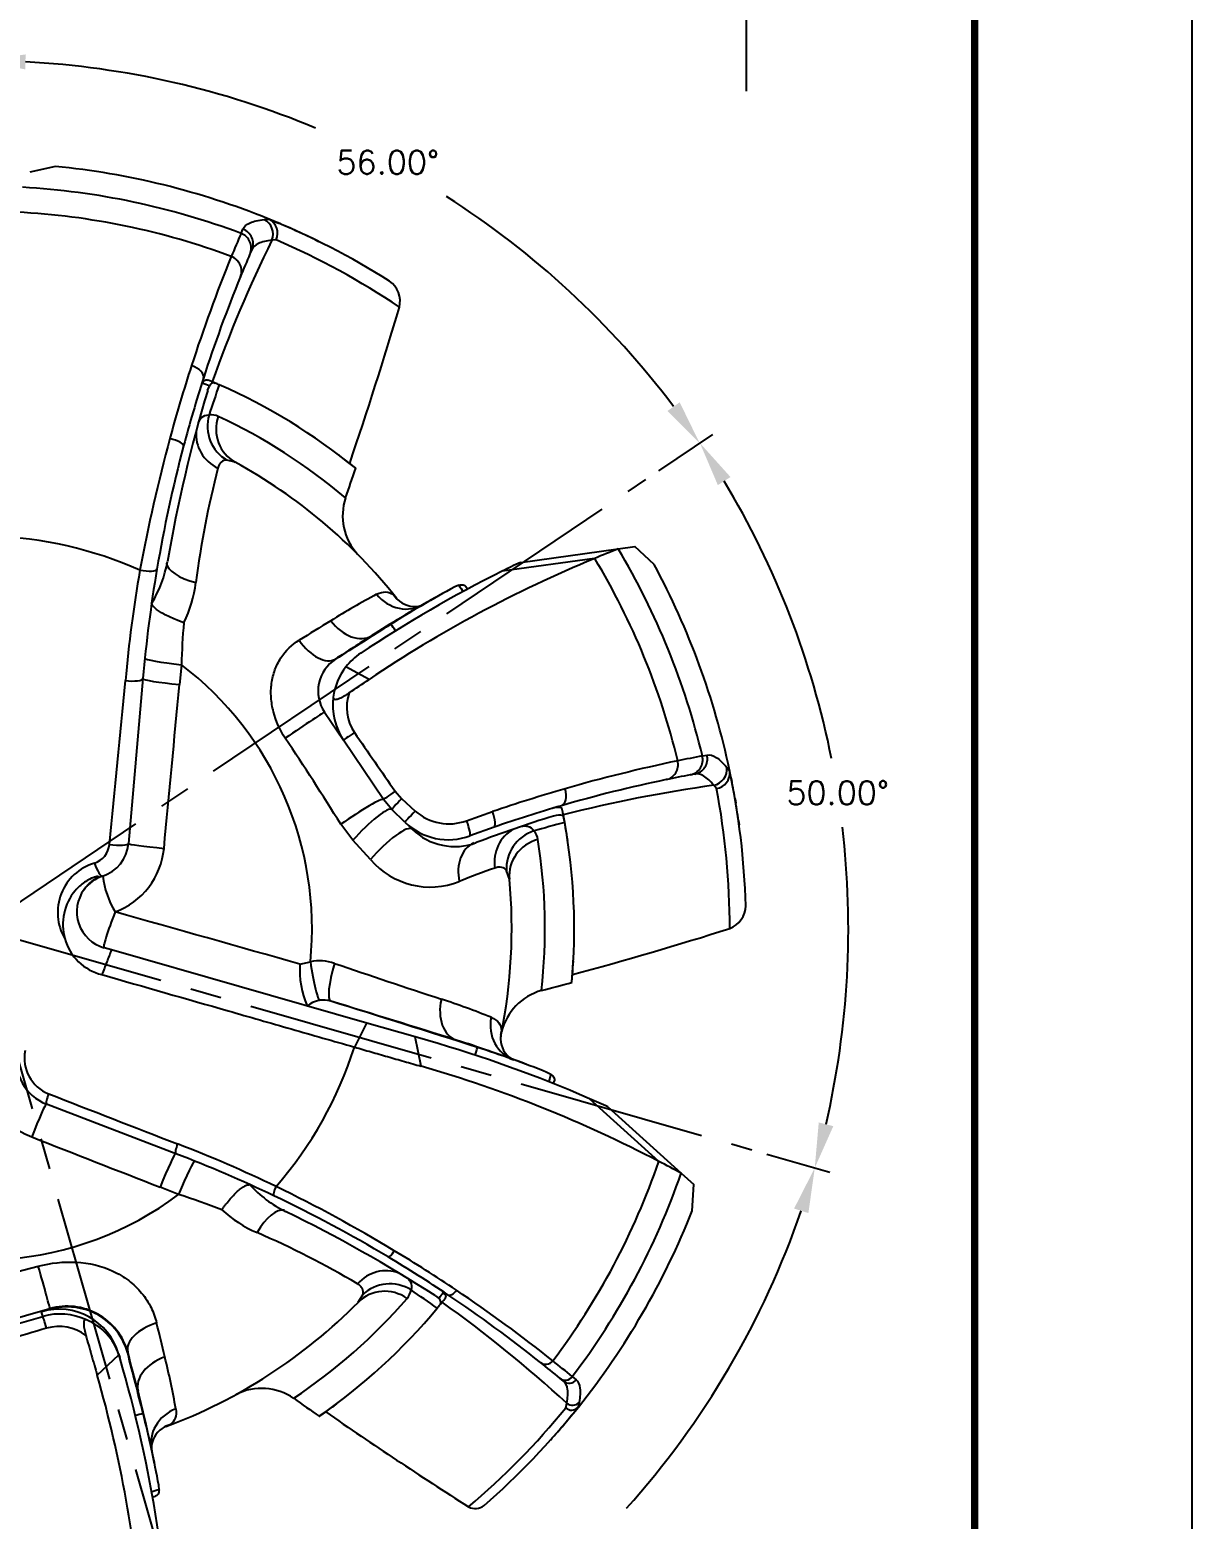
# Model space of a CAD drawing. Extents: x 34 to 102, y 11 to 33.
# Drawn here: x 97.35 to 102, y 14.4 to 20.35 of the extents above; entities that cross this region are included whole.
import ezdxf
from ezdxf.enums import TextEntityAlignment as Align

# ---------------------------------------------------------------- set-up
doc = ezdxf.new("R2010")
doc.units = 0
doc.header["$MEASUREMENT"] = 0
doc.header["$PDMODE"] = 35
doc.linetypes.add('CENTER2', pattern=[1.125, 0.75, -0.125, 0.125, -0.125])
doc.layers.get('Defpoints').update_dxf_attribs({"color": 10, "linetype": 'CONTINUOUS'})
for name, color, linetype in [('CLine', 5, 'CENTER2'), ('Default', 7, 'CONTINUOUS'), ('Dims', 4, 'CONTINUOUS'), ('ODG-42752R1', 7, 'CONTINUOUS'), ('Title Block', 7, 'CONTINUOUS')]:
    doc.layers.add(name, color=color, linetype=linetype)
doc.styles.add('RomanD', font='romand.shx', dxfattribs={"width": 0.9})
doc.styles.add('RomanS', font='romans')
doc.dimstyles.get("Standard").update_dxf_attribs({"dimtxt": 0.094, "dimasz": 0.18, "dimexe": 0.0625, "dimexo": 0.0625, "dimgap": 0.09, "dimtad": 0, "dimtih": 1, "dimtoh": 1, "dimdec": 4, "dimzin": 4, "dimdsep": 46, "dimtxsty": 'RomanS', "dimcen": 0.09, "dimazin": 1, "dimtfac": 1, "dimtdec": 4, "dimtofl": 0, "dimtmove": 0, "dimatfit": 1, "dimfxl": 1, "dimtfill": 1, "dimtolj": 1, "dimtzin": 0, "dimarcsym": 0})

# ---------------------------------------------------------------- blocks, each defined once
blk = doc.blocks.new('SE')
at = {"layer": 'ODG-42752R1', "color": 7, "linetype": 'Continuous'}
for p, q in [((8.3705, 8.8583), (8.2677, 8.8349)), ((9.2057, 8.6454), (9.2249, 8.647)), ((9.2249, 8.647), (9.2212, 8.6486)), ((9.247, 8.638), (9.2627, 8.6314)), ((9.1127, 8.5903), (9.1202, 8.6076)), ((9.1127, 8.5903), (9.1127, 8.5903)), ((9.3279, 8.6029), (9.3435, 8.5959)), ((9.156, 8.5251), (9.1485, 8.508)), ((9.2527, 8.5644), (9.2361, 8.5632)), ((9.4078, 8.5656), (9.4231, 8.5581)), ((8.9865, 7.98), (8.9849, 7.9806)), ((9.0071, 7.993), (9.0097, 7.9919)), ((8.9792, 7.9627), (8.9865, 7.98)), ((9.0896, 7.6752), (9.0562, 7.6839)), ((10.2301, 7.275), (10.6214, 7.329)), ((10.6214, 7.329), (10.688, 7.3381)), ((10.7649, 7.266), (10.688, 7.3381)), ((10.5271, 7.2904), (10.1574, 7.2394)), ((10.5271, 7.2904), (10.5274, 7.2906)), ((9.9836, 7.1834), (9.9672, 7.1766)), ((9.7234, 7.1433), (9.7348, 7.1316)), ((8.8741, 6.8655), (8.8662, 6.7866)), ((9.6249, 6.8069), (9.5323, 6.8568)), ((8.7204, 6.8105), (8.6626, 6.1503)), ((9.4467, 6.676), (9.4464, 6.6765)), ((9.4467, 6.676), (9.5225, 6.5637)), ((9.6825, 6.3265), (9.5225, 6.5637)), ((10.9578, 6.5008), (10.9763, 6.5042)), ((10.9578, 6.5008), (10.9578, 6.5008)), ((11.0555, 6.4546), (11.0675, 6.4395)), ((11.0675, 6.4395), (11.0668, 6.4435)), ((10.9279, 6.4285), (10.9096, 6.4251)), ((11.0146, 6.3703), (11.0043, 6.3834)), ((11.0724, 6.4162), (11.0757, 6.3994)), ((9.7161, 6.2865), (9.6825, 6.3265)), ((9.7289, 6.3597), (9.7549, 6.33)), ((9.7549, 6.33), (9.8091, 6.2805)), ((11.0886, 6.3295), (11.0914, 6.3126)), ((9.7681, 6.2362), (9.7161, 6.2865)), ((10.0151, 6.242), (10.1188, 6.2783)), ((10.4003, 6.2712), (10.4021, 6.262)), ((9.56, 6.1635), (9.5114, 6.2275)), ((9.7681, 6.2362), (9.7979, 6.2074)), ((10.1245, 6.2159), (10.0282, 6.1814)), ((11.1023, 6.2424), (11.1046, 6.2255)), ((9.6311, 6.0863), (9.56, 6.1635)), ((10.1862, 6.0083), (10.1747, 6.0409)), ((8.5941, 5.7254), (8.5646, 5.7338)), ((9.6154, 5.4325), (8.5941, 5.7254)), ((9.3478, 5.6682), (9.39, 5.6782)), ((9.4716, 5.5203), (9.4717, 5.52)), ((9.5674, 5.3364), (9.6154, 5.4325)), ((9.8087, 5.3771), (9.6154, 5.4325)), ((9.8599, 5.3624), (9.8087, 5.3771)), ((9.8329, 5.2602), (9.8087, 5.3771)), ((10.1539, 5.401), (10.1523, 5.3847)), ((9.5659, 5.3368), (9.5674, 5.3364)), ((10.3518, 5.2273), (10.3361, 5.2356)), ((10.7832, 4.8798), (10.5065, 5.1303)), ((8.8525, 4.9101), (8.3343, 5.109)), ((10.5804, 5.0974), (10.8733, 4.8323)), ((10.7832, 4.8798), (10.7835, 4.8797)), ((10.8733, 4.8323), (10.9232, 4.7872)), ((8.8629, 4.7471), (8.7892, 4.7765)), ((10.9174, 4.682), (10.9232, 4.7872)), ((8.1092, 4.4103), (8.3018, 4.4604)), ((8.3481, 4.2905), (8.1526, 4.2347)), ((8.348, 4.2878), (8.3481, 4.2905)), ((9.5818, 4.3169), (9.5995, 4.3465)), ((9.8888, 4.3436), (9.9034, 4.3318)), ((9.9034, 4.3318), (9.9045, 4.3331)), ((9.9101, 4.3086), (9.9083, 4.3064)), ((8.1606, 4.2138), (8.32, 4.2597)), ((8.348, 4.2878), (8.3147, 4.2782)), ((8.32, 4.2597), (8.3147, 4.2782)), ((8.6231, 4.1099), (8.6274, 4.0948)), ((8.5376, 4.0242), (8.6237, 4.1065)), ((8.6274, 4.0948), (8.6237, 4.1065)), ((8.6387, 4.0554), (8.6274, 4.0948)), ((10.4027, 4.0004), (10.3878, 4.0128)), ((10.4376, 4.019), (10.4526, 4.0065)), ((10.4376, 4.019), (10.4376, 4.019)), ((10.4117, 3.8939), (10.4157, 3.9125)), ((10.4646, 3.9158), (10.4603, 3.8957)), ((10.4603, 3.8957), (10.4618, 3.8974)), ((8.8271, 3.8266), (8.8125, 3.8193)), ((10.408, 3.832), (10.3969, 3.819)), ((10.3501, 3.7656), (10.3386, 3.7529)), ((8.7848, 3.5667), (8.7834, 3.5844))]:
    blk.add_line(p, q, dxfattribs=at)
for centre, radius, start, end in [((8.0704, 5.8105), 3.0625, 67.92738, 84.37648), ((8.0704, 5.8105), 2.9688, 69.44485, 86.7615), ((8.0704, 5.8105), 2.8684, 69.52432, 87.0627), ((8.0704, 5.8105), 3.0625, 57.71368, 67.92738), ((8.0704, 5.8105), 3.0625, 67.40626, 67.92738), ((9.1952, 8.591), 0.0634, 335.20563, 62.05837), ((8.0704, 5.8105), 3.0625, 65.75568, 67.40626), ((14.2047, 6.3927), 5.5459, 156.65614, 157.69403), ((9.0913, 8.532), 0.0621, 337.2405, 69.82152), ((8.0704, 5.8105), 3.0625, 64.10662, 65.75568), ((13.9786, 6.2292), 5.2858, 153.79591, 160.45898), ((8.0704, 5.8106), 2.9969, 56.00113, 66.76428), ((14.7931, 6.162), 6.1779, 157.78535, 162.09203), ((14.1637, 6.3462), 5.4613, 156.68125, 157.71123), ((14.1994, 6.3312), 5.5, 157.7076, 162.2095), ((9.6498, 8.3181), 0.099, 346.59269, 55.30746), ((-6.7097, 13.194), 17.1696, 341.23425, 343.42191), ((14.9401, 6.1141), 6.3325, 162.08865, 164.83825), ((14.1994, 6.3312), 5.5, 162.2095, 165.15652), ((7.5956, 4.5337), 3.7164, 68.04815, 68.49926), ((8.0704, 5.8105), 2.375, 66.77061, 67.45042), ((14.1755, 6.1701), 5.4603, 160.58707, 161.92379), ((8.0213, 5.6984), 2.4974, 66.28897, 66.68741), ((8.0704, 5.8105), 2.375, 50.79729, 66.2841), ((14.7056, 6.2555), 5.9754, 163.39907, 170.14175), ((8.9922, 7.794), 0.0708, 65.36648, 96.14961), ((8.0703, 5.8105), 2.258, 49.70548, 65.08064), ((15.2871, 6.0236), 6.6911, 164.86803, 169.49322), ((14.1994, 6.3312), 5.5, 165.15652, 170.40294), ((8.0704, 5.8105), 2.375, 51.55118, 52.88029), ((12.6287, 6.7202), 3.7268, 165.52525, 172.6877), ((8.0704, 5.8105), 2.125, 38.43979, 61.3392), ((-5.5506, 12.8147), 15.9794, 340.69827, 341.1467), ((9.7471, 7.4611), 0.228, 161.67955, 222.33681), ((8.0704, 5.8105), 1.5688, 66.00952, 88.42298), ((12.5575, 2.4557), 5.2438, 111.66718, 112.77673), ((8.0704, 5.8105), 2.9688, 13.44485, 30.7615), ((8.3346, 7.3646), 0.4914, 328.78043, 349.92038), ((12.4951, 2.5345), 5.147, 112.4794, 123.89294), ((12.4997, 2.5409), 5.25, 115.61466, 116.49747), ((8.0704, 5.8105), 2.8684, 13.52432, 31.0627), ((8.0704, 5.8105), 3.0625, 11.92738, 28.37648), ((14.3884, 6.2698), 5.7631, 170.27036, 174.70135), ((14.1994, 6.3312), 5.5, 170.40294, 175), ((12.4997, 2.5409), 5.25, 116.49747, 123.6419), ((8.4307, 7.2581), 0.5056, 333.64716, 352.77562), ((11.3325, 4.0234), 3.5457, 118.23492, 121.65814), ((11.9411, 3.499), 4.1739, 118.22446, 122.27833), ((14.1003, 10.0161), 4.9971, 214.53175, 214.90186), ((8.0704, 5.8105), 2.375, 34.85757, 35.13329), ((9.7759, 7.1604), 0.0501, 214.94652, 234.05863), ((9.8064, 7.1949), 0.0962, 231.26045, 287.71521), ((13.2112, 1.2883), 6.7235, 119.59939, 120.97176), ((12.2278, 6.7584), 3.3554, 175.29443, 178.17136), ((75.5114, -100.3498), 126.0719, 121.589283, 121.656908), ((29.3937, -24.246), 36.9515, 122.18343, 122.58998), ((11.8758, 3.483), 4.1547, 120.75112, 122.63322), ((13.0189, 1.4268), 6.5043, 120.55657, 121.34499), ((-2.502, -1.4254), 14.854, 34.56192, 34.68678), ((33.719, -30.7382), 44.7528, 122.5576, 122.77947), ((9.7297, 6.7035), 0.25, 123.6419, 142.17307), ((8.0704, 5.8105), 1.3263, 354.27368, 52.69785), ((9.5719, 6.7602), 0.1509, 122.56005, 213.92192), ((9.7297, 6.7035), 0.25, 142.17307, 172.557), ((9.4696, 6.8587), 0.0357, 53.71388, 56.13313), ((-74.3118, 14.4693), 83.3153, 354.26716, 354.719789), ((-236.4561, 29.5233), 246.3737, 354.551851, 354.704897), ((9.7297, 6.7035), 0.25, 172.557, 214), ((9.7156, 6.695), 0.1802, 161.18512, 213.95026), ((-1.1122, -0.3618), 12.5012, 31.80923, 33.68784), ((34.0946, 23.4168), 29.7428, 214.44371, 214.99392), ((11.9833, 1.0505), 5.5459, 100.65614, 101.69403), ((10.8975, 6.486), 0.0621, 281.2405, 13.82152), ((12.121, 0.4337), 6.1779, 101.78535, 106.09203), ((11.0044, 6.4328), 0.0634, 279.20563, 6.05837), ((8.0704, 5.8105), 3.0625, 1.71368, 11.92738), ((8.0704, 5.8105), 3.0625, 11.40626, 11.92738), ((11.9293, 1.0205), 5.5, 101.7076, 106.2095), ((11.7213, 1.1465), 5.2858, 97.79592, 104.45897), ((11.9218, 1.0584), 5.4613, 100.68125, 101.71123), ((8.0704, 5.8105), 3.0625, 9.75568, 11.40626), ((12.1635, 0.285), 6.3325, 106.08865, 108.83825), ((8.0704, 5.8105), 2.9969, 0.00113, 10.76428), ((8.0704, 5.8105), 3.0625, 8.10662, 9.75568), ((9.9443, 6.4333), 0.204, 228.50169, 290.31326), ((11.8266, 1.5012), 4.9794, 107.09344, 110.86079), ((11.9293, 1.0205), 5.5, 106.2095, 109.15652), ((10.3788, 6.2289), 0.0658, 74.83437, 109.55801), ((10.3847, 6.2001), 0.0643, 74.28267, 109.70142), ((8.0704, 5.8105), 2.375, 11.1842, 11.70481), ((8.1179, 5.8201), 2.3265, 11.02058, 11.26269), ((8.0704, 5.8105), 2.375, 8.49229, 11.02764), ((7.434, 5.6933), 3.0221, 10.31825, 10.84682), ((9.9418, 6.416), 0.25, 226, 290.22222), ((9.9677, 6.3823), 0.2438, 225.84995, 290.60645), ((11.7816, 0.9542), 5.4563, 104.58921, 105.92701), ((10.2302, 6.1554), 0.0708, 9.36694, 40.16061), ((8.0704, 5.8105), 2.375, 354.79729, 10.28457), ((8.4987, 6.1563), 0.0886, 288.0942, 353.89633), ((8.5132, 6.1633), 0.15, 288.01044, 355), ((8.0703, 5.8105), 2.258, 353.70548, 9.08064), ((8.5033, 6.1606), 0.3027, 290.41214, 354.45707), ((9.8695, 6.2907), 0.314, 220.61339, 291.66584), ((8.5848, 5.875), 0.2056, 106.55529, 210.6065), ((8.6059, 5.878), 0.15, 108.01044, 143.63491), ((8.924, 6.066), 0.3675, 187.09708, 210.97218), ((11.2078, 2.9751), 3.2615, 109.33518, 112.01259), ((8.6059, 5.878), 0.15, 143.63491, 254), ((8.0704, 5.8105), 2.125, 348.43979, 5.3392), ((11.0325, 5.9033), 0.099, 290.59269, 359.30746), ((-25.122, -114.9402), 125.4374, 74.050103, 74.400813), ((5.9266, 22.1925), 17.1696, 285.23425, 287.42191), ((8.6042, 5.8244), 0.2037, 195.39859, 256.41023), ((9.7261, 5.6472), 0.3789, 176.8273, 202.69392), ((9.4257, 5.4939), 0.1877, 70.99613, 100.97008), ((24.248, 49.0387), 45.8106, 251.20273, 251.76609), ((8.0704, 5.8105), 2.375, 355.55118, 356.88043), ((10.3764, 5.3434), 0.228, 105.67955, 166.33681), ((6.2603, 21.0195), 15.9794, 284.69827, 285.1467), ((9.4419, 5.4245), 0.1, 72.66836, 130.30185), ((9.442, 5.4246), 0.1002, 72.85957, 98.71301), ((-27.4615, -114.3723), 125.4524, 72.638421, 72.878488), ((-16.0391, -76.5058), 85.9014, 72.313733, 72.723829), ((8.7982, 2.1628), 3.5457, 68.23492, 71.65814), ((8.4028, 5.2968), 0.3438, 168.58409, 248.27284), ((8.4128, 0.3158), 5.25, 66.49747, 74), ((7.893, -0.798), 6.5043, 70.55657, 71.34499), ((8.7335, 1.3993), 4.1547, 70.75112, 72.63322), ((10.2468, 5.3705), 0.0962, 181.25912, 237.71519), ((10.2005, 5.3717), 0.0498, 164.89076, 184.09718), ((8.4015, 5.284), 0.1875, 168.6735, 249), ((8.4, 5.2932), 0.154, 169.03885, 248.41835), ((8.0704, 5.8105), 1.5688, 318.90869, 342.42298), ((-4.2685, 9.2582), 14.854, 344.56192, 344.68678), ((8.7877, 1.3595), 4.1739, 68.22446, 72.27833), ((7.9106, -1.0344), 6.7235, 69.59939, 70.97176), ((8.405, 0.3152), 5.147, 62.4794, 73.89294), ((15.168, 3.8946), 4.9971, 164.53175, 164.90186), ((8.0704, 5.8105), 2.375, 344.85757, 345.13329), ((68.2724, 158.3979), 164.5491, 248.641553, 248.834157), ((8.4128, 0.3158), 5.25, 65.61466, 66.49747), ((84.3535, 198.7162), 208.1407, 248.560904, 248.712736), ((6.82, -0.3147), 5.6452, 64.47389, 68.82814), ((6.8814, -0.2246), 5.5, 64.55522, 69), ((8.0704, 5.8105), 2.8684, 322.94991, 341.0627), ((8.0704, 5.8105), 2.9688, 322.88052, 340.7615), ((8.3847, 0.2168), 5.2438, 61.66718, 62.77673), ((9.5081, 5.1197), 0.4911, 222.599, 243.77695), ((6.5625, -0.737), 6.1375, 58.97535, 64.00336), ((8.0704, 5.8105), 1.3263, 242.27368, 306.69785), ((7.8348, 1.5506), 3.3578, 69.04278, 72.17048), ((6.8814, -0.2246), 5.5, 59.15652, 64.55522), ((9.3775, 5.0579), 0.5048, 227.4021, 246.55364), ((6.6816, -0.6689), 5.9507, 57.38697, 63.99055), ((8.0704, 5.8105), 3.0625, 321.33974, 338.37648), ((7.6903, 1.1817), 3.7227, 59.52195, 66.46734), ((6.8814, -0.2246), 5.5, 56.2095, 59.15652), ((6.6556, -0.5787), 5.9538, 56.12504, 58.95742), ((9.7229, 4.3777), 0.0708, 319.36694, 350.16061), ((6.7357, -0.154), 5.4563, 54.58921, 55.92701), ((6.9876, 6.608), 3.6991, 322.05038, 322.50294), ((6.7032, -0.5083), 5.8689, 51.46246, 56.128), ((8.3845, 4.0395), 0.2488, 16.43932, 106.28652), ((8.4178, 4.0476), 0.2501, 14.97446, 106.21043), ((8.418, 4.0495), 0.2509, 15.81432, 106.16603), ((8.0704, 5.8105), 2.125, 290.43979, 315.3392), ((8.0703, 5.8106), 2.258, 303.70548, 319.08064), ((8.0704, 5.8105), 2.375, 304.79729, 320.28457), ((7.9757, 5.8889), 2.4978, 320.28946, 320.68831), ((8.0704, 5.8105), 2.375, 320.77176, 321.45124), ((6.8429, 0.014), 5.288, 47.49588, 54.45803), ((6.8814, -0.2246), 5.5, 51.42537, 56.2095), ((8.3887, 4.0203), 0.249, 64.95276, 106.01509), ((8.4082, 4.0361), 0.2268, 18.08083, 67.71792), ((-104.5662, -23.3061), 116.6391, 13.588338, 13.657105), ((15.1016, -18.5944), 23.7897, 106.52478, 106.92208), ((8.3843, 4.0412), 0.1784, 52.84567, 106.01149), ((8.5449, 4.1153), 0.1145, 358.45572, 1.28065), ((-33.4474, -6.9839), 43.5458, 14.55586, 14.77036), ((-25.9159, -4.878), 35.725, 14.17916, 14.57534), ((3.592, 2.6083), 5.25, 8.49747, 16), ((5.3626, 3.2603), 3.5457, 10.23492, 13.65814), ((6.9058, -0.1946), 5.4613, 50.38877, 51.42903), ((6.9248, -0.2237), 5.5081, 50.3762, 51.42101), ((3.5874, 2.6147), 5.147, 4.4794, 15.89294), ((10.4097, 4.0397), 0.0348, 230.94451, 323.26524), ((2.372, 2.4589), 6.5043, 12.55657, 13.34499), ((4.6808, 2.9106), 4.1547, 12.75112, 14.63322), ((9.1948, 3.7438), 0.228, 55.67955, 116.33681), ((18.5576, 16.9733), 15.9794, 234.69827, 235.1467), ((4.4556, 18.1015), 14.854, 286.56192, 286.68678), ((4.6758, 2.8435), 4.1739, 10.22446, 14.27833), ((8.0704, 5.8105), 2.375, 305.55118, 306.88043), ((19.2557, 18.0035), 17.1945, 235.23537, 237.52055), ((8.0704, 5.8105), 3.0257, 310.17286, 320.69494), ((8.0704, 5.8105), 3.0625, 311.1261, 321.33974), ((8.0704, 5.8105), 3.0625, 319.75568, 321.33974), ((10.435, 3.9205), 0.0355, 228.79624, 315.48684), ((2.1809, 2.3187), 6.7235, 11.59939, 12.97176), ((8.8505, 3.7317), 0.0962, 123.26048, 179.71523), ((8.8271, 3.7714), 0.0501, 106.94652, 126.05863), ((8.0704, 5.8105), 3.0625, 318.10662, 319.75568), ((10.2067, -1.2239), 4.9971, 106.53175, 106.90186), ((8.0704, 5.8105), 2.375, 286.85757, 287.13329), ((10.0497, 3.547), 0.0557, 240.50007, 308.8912)]:
    blk.add_arc(centre, radius, start, end, dxfattribs=at)
for centre, major_axis, ratio, start_param, end_param in [((9.1828, 8.5884), (0.0057, -0.0622), 0.924504, 1.071639, 2.63697), ((9.0986, 8.55), (0.0573, -0.0249), 0.982828, 0, 1.621155), ((9.0527, 8.4412), (0.0578, -0.0237), 0.964315, 0, 1.601373), ((8.9029, 8.0307), (0.0595, -0.0191), 0.526971, 0, 1.545349), ((9.1277, 7.8198), (0.0039, -0.155), 0.962875, 4.3971, 5.757584), ((9.1639, 7.8112), (-0.0743, -0.136), 0.965196, 4.886375, 6.283185), ((8.8226, 7.7562), (0.0604, -0.016), 0.240853, 0, 1.544242), ((9.087, 7.7811), (-0.1491, 0.0425), 0.936935, 0.171325, 1.384457), ((8.9679, 7.2518), (0.1527, -0.0267), 0.408586, 3.234718, 4.548816), ((8.7148, 7.2586), (0.0616, -0.0104), 0.251216, 4.648008, 6.283185), ((9.7666, 7.2412), (-0.075, 0.1357), 0.938632, 1.754913, 3.164098), ((9.8438, 7.2404), (0.0972, 0.1207), 0.960796, 2.91873, 3.138907), ((9.5534, 7.1134), (0.0834, -0.1307), 0.698749, 4.819697, 6.267875), ((9.4064, 7.0191), (0.0839, -0.1304), 0.530376, 4.799751, 6.271857), ((8.8823, 6.8763), (0.1542, -0.0158), 0.07443, 3.141593, 4.666901), ((8.6581, 6.816), (0.0623, -0.0054), 0.235424, 4.601521, 6.283185), ((8.8748, 6.797), (0.1544, -0.0135), 0.072176, 3.141593, 4.663388), ((9.3179, 6.5898), (0.1285, 0.0867), 0.007691, 0, 1.786809), ((9.5743, 6.5987), (0.0518, 0.0349), 0.016287, 1.71627, 3.141593), ((10.9165, 6.49), (-0.0114, 0.0615), 0.982828, 3.141593, 4.762747), ((10.8006, 6.4672), (-0.0127, 0.0612), 0.964315, 3.141593, 4.742966), ((10.9954, 6.4416), (0.0484, 0.0395), 0.924504, 4.213232, 5.778563), ((9.554, 6.2398), (0.1285, 0.0867), 0.091122, 0, 1.846361), ((9.7343, 6.3614), (0.0518, 0.0349), 0.024695, 1.658539, 3.141593), ((9.7595, 6.3314), (0.0434, 0.045), 0.036845, 1.637547, 3.141593), ((10.3766, 6.3618), (-0.0174, 0.06), 0.526971, 3.141593, 4.686942), ((9.6084, 6.175), (0.1077, 0.1115), 0.179951, 0, 1.844384), ((9.8115, 6.2811), (0.0434, 0.045), 0.0206, 1.605236, 3.141593), ((10.104, 6.2749), (-0.0205, 0.059), 0.240853, 3.141593, 4.685835), ((9.6895, 6.0966), (0.1077, 0.1115), 0.236485, 0, 1.88569), ((10.0066, 6.2401), (-0.0216, 0.0586), 0.138299, 3.141593, 4.693658), ((10.2725, 6.0697), (-0.0481, 0.1474), 0.936969, 0.173386, 1.384784), ((10.3274, 6.0576), (0.1263, 0.0899), 0.962871, 1.255339, 2.615809), ((8.6003, 6.1557), (0.0623, -0.0054), 0.163038, 4.507214, 6.283185), ((8.817, 6.1368), (0.1544, -0.0135), 0.041845, 3.141593, 4.635794), ((10.1043, 6.0106), (0.0541, -0.1453), 0.759888, 3.201547, 4.514356), ((10.3405, 6.0227), (0.1543, 0.0144), 0.965196, 1.744782, 3.141593), ((8.5402, 6.0801), (0.0193, -0.0594), 0.253674, 4.765499, 6.283185), ((9.4035, 5.6769), (-0.0234, 0.1532), 0.084429, 1.549087, 3.13946), ((9.5174, 5.6684), (-0.0458, -0.1481), 0.194193, 4.752134, 6.280868), ((10.0217, 5.5119), (-0.0465, -0.1479), 0.698751, 4.819697, 6.267875), ((10.2566, 5.4308), (0.0557, 0.1446), 0.938632, 1.754913, 3.164098), ((10.3057, 5.3711), (0.155, 0.0031), 0.960796, 2.91873, 3.138867), ((8.3469, 5.1417), (0.0125, 0.0327), 0.181252, 1.381805, 3.141593), ((8.2788, 4.9643), (-0.0555, -0.1447), 0.049912, 3.141593, 4.64079), ((8.865, 4.9428), (0.0125, 0.0327), 0.23315, 1.454977, 3.141593), ((8.7969, 4.7654), (-0.0555, -0.1447), 0.072176, 3.141593, 4.663388), ((8.871, 4.7363), (-0.0577, -0.1439), 0.07443, 3.141593, 4.666901), ((9.2595, 4.7735), (0.015, 0.0316), 0.249838, 1.500936, 3.141593), ((9.2236, 4.5432), (-0.0681, -0.1392), 0.424233, 3.233377, 4.545816), ((9.7192, 4.5276), (0.0179, 0.03), 0.237152, 3.141593, 4.6831), ((8.3054, 4.4394), (0.0426, -0.149), 0.015036, 0.034911, 1.707405), ((9.6844, 4.2902), (0.082, 0.1315), 0.936969, 0.172685, 1.384784), ((9.6921, 4.2079), (-0.1102, 0.109), 0.965196, 4.886375, 6.283185), ((9.7104, 4.2403), (-0.15, 0.039), 0.962871, 4.396931, 5.757402), ((9.9598, 4.3754), (0.0195, 0.0291), 0.514067, 3.141593, 4.681601), ((8.3372, 4.1996), (-0.0173, 0.0601), 0.024951, 4.923415, 6.248268), ((8.8096, 4.1564), (-0.1499, -0.0395), 0.540309, 4.800935, 6.271598), ((8.8511, 3.9975), (-0.15, -0.0389), 0.698749, 4.819697, 6.267875), ((10.3327, 4.1026), (0.0218, 0.0274), 0.964325, 3.141593, 4.738048), ((10.4252, 4.0273), (0.0224, 0.0269), 0.982836, 3.141593, 4.758239), ((8.9069, 3.7553), (0.1522, 0.0294), 0.938632, 1.754913, 3.164098), ((10.4376, 3.9371), (0.0343, -0.007), 0.923813, 4.219988, 5.780973), ((8.8822, 3.6821), (0.0848, -0.1298), 0.960796, 2.91873, 3.138907)]:
    blk.add_ellipse(centre, major_axis=major_axis, ratio=ratio, start_param=start_param, end_param=end_param, dxfattribs=at)
for points, knots in [([(9.1202, 8.6076), (9.1248, 8.618), (9.1343, 8.6264), (9.1629, 8.6391), (9.1819, 8.6434), (9.2057, 8.6454)], [0, 0, 0, 0, 0.5, 0.5, 1, 1, 1, 1]), ([(9.2361, 8.5632), (9.2139, 8.5609), (9.1961, 8.5563), (9.1694, 8.5435), (9.1604, 8.5353), (9.156, 8.5251)], [0, 0, 0, 0, 0.5, 0.5, 1, 1, 1, 1]), ([(8.9578, 7.9915), (8.9611, 7.9975), (8.9647, 8.0016), (8.9725, 8.0057), (8.9767, 8.0058), (8.9811, 8.004)], [0, 0, 0, 0, 0.5, 0.5, 1, 1, 1, 1]), ([(9.0097, 7.9919), (9.0052, 7.9938), (9.0011, 7.9938), (8.9934, 7.9898), (8.9898, 7.9859), (8.9865, 7.98)], [0, 0, 0, 0, 0.5, 0.5, 1, 1, 1, 1]), ([(8.9415, 7.8339), (8.9426, 7.8365), (8.9438, 7.8388), (8.948, 7.8461), (8.9513, 7.8503), (8.963, 7.8605), (8.9728, 7.8641), (8.9847, 7.8643)], [0.1412483, 0.1412483, 0.1412483, 0.1412483, 0.25, 0.25, 0.5, 0.5, 1, 1, 1, 1]), ([(9.0562, 7.6839), (9.047, 7.6841), (9.0395, 7.6814), (9.0305, 7.6734), (9.0279, 7.67), (9.0235, 7.6619), (9.0217, 7.6571), (9.0202, 7.6517)], [0, 0, 0, 0, 0.5, 0.5, 0.75, 0.75, 1, 1, 1, 1]), ([(9.6551, 7.1472), (9.6682, 7.1541), (9.6803, 7.1572), (9.7029, 7.1559), (9.7135, 7.1516), (9.7234, 7.1433)], [0, 0, 0, 0, 0.5, 0.5, 1, 1, 1, 1]), ([(9.9836, 7.1834), (9.9905, 7.1855), (9.9963, 7.186), (10.006, 7.1839), (10.0098, 7.1814), (10.0127, 7.1773)], [0, 0, 0, 0, 0.5, 0.5, 1, 1, 1, 1]), ([(8.8837, 7.0337), (8.8815, 7.0345), (8.8792, 7.0352), (8.8747, 7.0368), (8.8725, 7.0376), (8.8658, 7.0401), (8.8614, 7.0417), (8.8485, 7.0468), (8.8402, 7.0503), (8.8243, 7.0575), (8.8167, 7.0612), (8.8027, 7.0687), (8.7963, 7.0724), (8.7875, 7.0779), (8.7847, 7.0798), (8.7794, 7.0835), (8.777, 7.0852), (8.7703, 7.0905), (8.7665, 7.0939), (8.762, 7.0988), (8.7607, 7.1004), (8.7585, 7.1035), (8.7576, 7.1049), (8.7556, 7.1091), (8.7551, 7.1117), (8.7554, 7.114)], [0, 0, 0, 0, 0.03125, 0.03125, 0.0625, 0.0625, 0.125, 0.125, 0.25, 0.25, 0.375, 0.375, 0.5, 0.5, 0.5625, 0.5625, 0.625, 0.625, 0.75, 0.75, 0.8125, 0.8125, 0.875, 0.875, 1, 1, 1, 1]), ([(9.2897, 6.5722), (9.268, 6.6046), (9.2518, 6.6405), (9.2375, 6.6962), (9.2343, 6.7155), (9.2318, 6.7535), (9.2323, 6.7723), (9.2374, 6.8095), (9.242, 6.8279), (9.2546, 6.862), (9.2627, 6.8781), (9.2919, 6.9228), (9.3167, 6.9461), (9.3449, 6.9634)], [0, 0, 0, 0, 0.25, 0.25, 0.375, 0.375, 0.5, 0.5, 0.625, 0.625, 0.75, 0.75, 1, 1, 1, 1]), ([(9.4818, 6.7359), (9.4816, 6.7338), (9.4818, 6.7321), (9.4832, 6.7293), (9.4844, 6.7283), (9.4879, 6.7271), (9.4902, 6.727), (9.4954, 6.7277), (9.4985, 6.7284), (9.5049, 6.7306), (9.5084, 6.732), (9.5155, 6.7353), (9.5191, 6.7372), (9.5265, 6.7413), (9.5303, 6.7436), (9.5377, 6.7482), (9.5414, 6.7506), (9.5451, 6.7531)], [0, 0, 0, 0, 0.125, 0.125, 0.25, 0.25, 0.375, 0.375, 0.5, 0.5, 0.625, 0.625, 0.75, 0.75, 0.875, 0.875, 1, 1, 1, 1]), ([(10.9763, 6.5042), (10.9875, 6.5063), (10.9998, 6.5031), (11.0263, 6.4865), (11.0405, 6.4732), (11.0555, 6.4546)], [0, 0, 0, 0, 0.5, 0.5, 1, 1, 1, 1]), ([(11.0043, 6.3834), (10.9899, 6.4005), (10.9763, 6.4127), (10.9507, 6.4277), (10.9388, 6.4305), (10.9279, 6.4285)], [0, 0, 0, 0, 0.5, 0.5, 1, 1, 1, 1]), ([(10.2351, 6.2198), (10.2377, 6.2203), (10.2403, 6.2206), (10.2487, 6.2213), (10.2541, 6.2208), (10.269, 6.2169), (10.2775, 6.2108), (10.2843, 6.201)], [0.1421433, 0.1421433, 0.1421433, 0.1421433, 0.25, 0.25, 0.5, 0.5, 1, 1, 1, 1]), ([(8.4851, 5.967), (8.4939, 5.9789), (8.5039, 5.9894), (8.5204, 6.0033), (8.5262, 6.0075), (8.5347, 6.0135), (8.5378, 6.0155), (8.5403, 6.0179), (8.5407, 6.0184), (8.5405, 6.0192), (8.5395, 6.0193), (8.5365, 6.0191), (8.5344, 6.0186), (8.524, 6.0159), (8.516, 6.0125), (8.5007, 6.005), (8.4933, 6.0007), (8.4724, 5.9863), (8.46, 5.9749), (8.427, 5.9358), (8.412, 5.9043), (8.4012, 5.8545), (8.3995, 5.8372), (8.4005, 5.8034), (8.4031, 5.7868), (8.4078, 5.7703)], [0, 0, 0, 0, 0.125, 0.125, 0.1875, 0.1875, 0.21875, 0.21875, 0.226562, 0.226562, 0.234375, 0.234375, 0.25, 0.25, 0.3125, 0.3125, 0.375, 0.375, 0.5, 0.5, 0.75, 0.75, 0.875, 0.875, 1, 1, 1, 1]), ([(10.1747, 6.0409), (10.1697, 6.0486), (10.1633, 6.0533), (10.1516, 6.0562), (10.1474, 6.0565), (10.1382, 6.0557), (10.1332, 6.0545), (10.128, 6.0527)], [0, 0, 0, 0, 0.5, 0.5, 0.75, 0.75, 1, 1, 1, 1]), ([(8.6089, 5.8769), (8.5944, 5.8398), (8.5812, 5.8031), (8.569, 5.7638), (8.566, 5.753), (8.5631, 5.7383), (8.5631, 5.7343), (8.5646, 5.7338)], [0, 0, 0, 0, 0.5, 0.5, 0.75, 0.75, 1, 1, 1, 1]), ([(8.5941, 5.7254), (8.588, 5.7093), (8.5819, 5.6933), (8.5758, 5.6773), (8.5693, 5.6603), (8.5628, 5.6434), (8.5564, 5.6264)], [0, 0, 0, 0, 0.48577, 0.48577, 0.48577, 1, 1, 1, 1]), ([(8.5564, 5.6264), (8.7246, 5.5781), (8.8929, 5.5298), (9.1453, 5.4574), (9.2294, 5.4333), (9.3556, 5.3971), (9.3976, 5.385), (9.4818, 5.3609), (9.5238, 5.3489), (9.5659, 5.3368)], [0, 0, 0, 0, 0.5, 0.5, 0.75, 0.75, 0.875, 0.875, 1, 1, 1, 1]), ([(10.1129, 5.4557), (10.1267, 5.4502), (10.1368, 5.4429), (10.1504, 5.4247), (10.1538, 5.4138), (10.1539, 5.401)], [0, 0, 0, 0, 0.5, 0.5, 1, 1, 1, 1]), ([(9.5674, 5.3364), (9.589, 5.3301), (9.6108, 5.3239), (9.6547, 5.3113), (9.6768, 5.305), (9.7212, 5.2922), (9.7435, 5.2858), (9.7882, 5.273), (9.8105, 5.2666), (9.8329, 5.2602)], [0, 0, 0, 0, 0.25, 0.25, 0.5, 0.5, 0.75, 0.75, 1, 1, 1, 1]), ([(10.3518, 5.2273), (10.3579, 5.2234), (10.362, 5.2193), (10.3666, 5.2106), (10.3672, 5.206), (10.3659, 5.2012)], [0, 0, 0, 0, 0.5, 0.5, 1, 1, 1, 1]), ([(9.0358, 4.6863), (9.0372, 4.6882), (9.0385, 4.6902), (9.0413, 4.694), (9.0427, 4.696), (9.0469, 4.7017), (9.0497, 4.7054), (9.0582, 4.7163), (9.0639, 4.7232), (9.0753, 4.7363), (9.0811, 4.7426), (9.0922, 4.7538), (9.0976, 4.7589), (9.1055, 4.7657), (9.1081, 4.7679), (9.1131, 4.7718), (9.1156, 4.7736), (9.1227, 4.7785), (9.1271, 4.7811), (9.1331, 4.7839), (9.1351, 4.7847), (9.1387, 4.7859), (9.1404, 4.7863), (9.1452, 4.787), (9.148, 4.7867), (9.1502, 4.7857)], [0, 0, 0, 0, 0.03125, 0.03125, 0.0625, 0.0625, 0.125, 0.125, 0.25, 0.25, 0.375, 0.375, 0.5, 0.5, 0.5625, 0.5625, 0.625, 0.625, 0.75, 0.75, 0.8125, 0.8125, 0.875, 0.875, 1, 1, 1, 1]), ([(8.3018, 4.4604), (8.3513, 4.4737), (8.4028, 4.4793), (8.504, 4.4736), (8.5546, 4.4619), (8.6224, 4.4306), (8.6441, 4.4176), (8.6829, 4.388), (8.7001, 4.3715), (8.7303, 4.3349), (8.7428, 4.3152), (8.7626, 4.2752), (8.77, 4.2546), (8.7751, 4.2336)], [0, 0, 0, 0, 0.25, 0.25, 0.5, 0.5, 0.625, 0.625, 0.75, 0.75, 0.875, 0.875, 1, 1, 1, 1]), ([(9.7753, 4.4154), (9.7774, 4.4137), (9.7793, 4.4119), (9.7852, 4.4059), (9.7883, 4.4015), (9.7949, 4.3874), (9.7956, 4.3771), (9.7926, 4.3656)], [0.1413893, 0.1413893, 0.1413893, 0.1413893, 0.25, 0.25, 0.5, 0.5, 1, 1, 1, 1]), ([(9.5995, 4.3465), (9.6021, 4.3554), (9.6017, 4.3633), (9.5964, 4.3741), (9.5939, 4.3776), (9.5873, 4.384), (9.5833, 4.3871), (9.5785, 4.39)], [0, 0, 0, 0, 0.5, 0.5, 0.75, 0.75, 1, 1, 1, 1]), ([(9.9224, 4.3562), (9.9272, 4.3514), (9.93, 4.3468), (9.9318, 4.3383), (9.9308, 4.3343), (9.9278, 4.3305)], [0, 0, 0, 0, 0.5, 0.5, 1, 1, 1, 1]), ([(9.9083, 4.3064), (9.9114, 4.3101), (9.9125, 4.3141), (9.9109, 4.3225), (9.9081, 4.327), (9.9034, 4.3318)], [0, 0, 0, 0, 0.5, 0.5, 1, 1, 1, 1]), ([(8.4941, 4.2459), (8.4924, 4.2466), (8.4908, 4.2468), (8.4879, 4.2461), (8.4867, 4.2451), (8.4848, 4.2421), (8.4841, 4.24), (8.4833, 4.235), (8.4832, 4.2321), (8.4833, 4.2257), (8.4837, 4.2222), (8.4846, 4.2149), (8.4853, 4.2111), (8.4876, 4.1996), (8.4897, 4.1915), (8.492, 4.1833)], [0, 0, 0, 0, 0.125, 0.125, 0.25, 0.25, 0.375, 0.375, 0.5, 0.5, 0.625, 0.625, 0.75, 0.75, 1, 1, 1, 1]), ([(8.492, 4.1833), (8.4996, 4.157), (8.5072, 4.1305), (8.5224, 4.0774), (8.53, 4.0508), (8.5376, 4.0242)], [0, 0, 0, 0, 0.5, 0.5, 1, 1, 1, 1]), ([(10.4157, 3.9125), (10.42, 3.9346), (10.4209, 3.953), (10.4165, 3.9824), (10.4112, 3.9933), (10.4027, 4.0004)], [0, 0, 0, 0, 0.5, 0.5, 1, 1, 1, 1]), ([(10.4526, 4.0065), (10.4612, 3.9993), (10.4664, 3.988), (10.4705, 3.9577), (10.4693, 3.9387), (10.4646, 3.9158)], [0, 0, 0, 0, 0.5, 0.5, 1, 1, 1, 1]), ([(8.8519, 3.8903), (8.8544, 3.8757), (8.8536, 3.8633), (8.8454, 3.8421), (8.838, 3.8335), (8.8271, 3.8266)], [0, 0, 0, 0, 0.5, 0.5, 1, 1, 1, 1]), ([(8.7848, 3.5667), (8.7846, 3.5595), (8.7833, 3.5538), (8.7784, 3.5453), (8.7748, 3.5424), (8.77, 3.5409)], [0, 0, 0, 0, 0.5, 0.5, 1, 1, 1, 1])]:
    blk.add_open_spline(points, degree=3, knots=knots, dxfattribs=at)
for points in [[(9.5715, 7.651), (9.5635, 7.6575), (9.5553, 7.6641), (9.5472, 7.6706)], [(10.4356, 5.5952), (10.4365, 5.6056), (10.4374, 5.6159), (10.4382, 5.6263)], [(9.4257, 3.8602), (9.4343, 3.8662), (9.4428, 3.8722), (9.4513, 3.8782)]]:
    blk.add_rational_spline(points, [0.999603161599, 0.999588739652, 0.999588739652, 0.999603161599], degree=3, dxfattribs=at)
blk.add_open_spline([(9.5451, 6.7531), (9.5717, 6.771), (9.5983, 6.789), (9.6249, 6.8069)], degree=3, dxfattribs=at)
blk = doc.blocks.new('*D607')
at = {"layer": 'Defpoints', "color": 0, "transparency": 16777216}
for p in [(97.1532, 16.7586), (97.1532, 16.7586), (95.1767, 14.2289), (98.0381, 13.6727), (95.9658, 13.4964)]:
    blk.add_point(p, dxfattribs=at)
at = {"layer": 'Dims', "color": 0, "lineweight": -2, "transparency": 16777216}
for p, q in [((95.1382, 14.1796), (94.9774, 13.9737)), ((98.0553, 13.6126), (98.1273, 13.3615))]:
    blk.add_line(p, q, dxfattribs=at)
for start, end in [(234.9711, 253.97568), (263.93984, 283.0289)]:
    blk.add_arc((97.1532, 16.7586), 3.4716, start, end, dxfattribs=at)
at = {"layer": 'Dims', "color": 0, "transparency": 16777216}
for points in [[(95.1427, 13.8918), (95.1784, 13.94), (95.0159, 14.023)], [(97.9283, 13.4055), (97.9433, 13.3474), (98.1101, 13.4215)]]:
    blk.add_solid(points, dxfattribs=at)
at = {"layer": 'Dims', "color": 0, "transparency": 16777216, "insert": (96.4908, 13.3508), "char_height": 0.094, "attachment_point": 5, "style": 'RomanS', "bg_fill": 3, "box_fill_scale": 1.25, "bg_fill_color": 256, "bg_fill_true_color": 13158600, "bg_fill_transparency": 0}
blk.add_mtext('\\A1;54.00°', dxfattribs=at)
blk = doc.blocks.new('*D608')
at = {"layer": 'Defpoints', "color": 0, "transparency": 16777216}
for p in [(97.1532, 16.7586), (97.1532, 16.7586), (100.2391, 15.8738), (99.1609, 13.9265), (98.0381, 13.6727)]:
    blk.add_point(p, dxfattribs=at)
at = {"layer": 'Dims', "color": 0, "lineweight": -2, "transparency": 16777216}
for p, q in [((100.2992, 15.8565), (100.5504, 15.7845)), ((98.0553, 13.6126), (98.1273, 13.3615))]:
    blk.add_line(p, q, dxfattribs=at)
for start, end in [(318.11455, 341.02891), (288.97109, 311.70587)]:
    blk.add_arc((97.1532, 16.7586), 3.4716, start, end, dxfattribs=at)
at = {"layer": 'Dims', "color": 0, "transparency": 16777216}
for points in [[(100.4076, 15.6391), (100.4648, 15.621), (100.4903, 15.8017)], [(98.2908, 13.447), (98.2727, 13.5042), (98.1101, 13.4215)]]:
    blk.add_solid(points, dxfattribs=at)
at = {"layer": 'Dims', "color": 0, "transparency": 16777216, "insert": (99.608, 14.3039), "char_height": 0.094, "attachment_point": 5, "style": 'RomanS', "bg_fill": 3, "box_fill_scale": 1.25, "bg_fill_color": 256, "bg_fill_true_color": 13158600, "bg_fill_transparency": 0}
blk.add_mtext('\\A1;58.00°', dxfattribs=at)
blk = doc.blocks.new('*D609')
at = {"layer": 'Defpoints', "color": 0, "transparency": 16777216}
for p in [(99.8147, 18.5538), (100.6244, 16.799), (97.1532, 16.7586), (97.1532, 16.7586), (100.2391, 15.8738)]:
    blk.add_point(p, dxfattribs=at)
at = {"layer": 'Dims', "color": 0, "lineweight": -2, "transparency": 16777216}
for p, q in [((99.8665, 18.5888), (100.083, 18.7348)), ((100.2992, 15.8565), (100.5502, 15.7846))]:
    blk.add_line(p, q, dxfattribs=at)
for start, end in [(11.29726, 31.02879), (346.97121, 6.71725)]:
    blk.add_arc((97.1532, 16.7586), 3.4714, start, end, dxfattribs=at)
at = {"layer": 'Dims', "color": 0, "transparency": 16777216}
for points in [[(100.1026, 18.5319), (100.1532, 18.5642), (100.0311, 18.6998)], [(100.5643, 15.9685), (100.5062, 15.9836), (100.4902, 15.8018)]]:
    blk.add_solid(points, dxfattribs=at)
at = {"layer": 'Dims', "color": 0, "transparency": 16777216, "insert": (100.5819, 17.3017), "char_height": 0.094, "attachment_point": 5, "style": 'RomanS', "bg_fill": 3, "box_fill_scale": 1.25, "bg_fill_color": 256, "bg_fill_true_color": 13158600, "bg_fill_transparency": 0}
blk.add_mtext('\\A1;50.00°', dxfattribs=at)
blk = doc.blocks.new('*D610')
at = {"layer": 'Defpoints', "color": 0, "transparency": 16777216}
for p in [(97.1532, 19.969), (99.2577, 19.5178), (99.8147, 18.5538), (97.1532, 16.7586), (97.1532, 16.7586)]:
    blk.add_point(p, dxfattribs=at)
at = {"layer": 'Dims', "color": 0, "lineweight": -2, "transparency": 16777216}
for p, q in [((97.1532, 20.0315), (97.1532, 20.2913)), ((99.8665, 18.5888), (100.0819, 18.7341))]:
    blk.add_line(p, q, dxfattribs=at)
for start, end in [(67.28351, 87.02769), (36.97231, 57.50818)]:
    blk.add_arc((97.1532, 16.7586), 3.4702, start, end, dxfattribs=at)
at = {"layer": 'Dims', "color": 0, "transparency": 16777216}
for points in [[(97.3323, 20.1941), (97.3339, 20.2541), (97.1532, 20.2288)], [(99.95, 18.8631), (99.9012, 18.8283), (100.0301, 18.6991)]]:
    blk.add_solid(points, dxfattribs=at)
at = {"layer": 'Dims', "color": 0, "transparency": 16777216, "insert": (98.7823, 19.8226), "char_height": 0.094, "attachment_point": 5, "style": 'RomanS', "bg_fill": 3, "box_fill_scale": 1.25, "bg_fill_color": 256, "bg_fill_true_color": 13158600, "bg_fill_transparency": 0}
blk.add_mtext('\\A1;56.00°', dxfattribs=at)
blk = doc.blocks.new('COT_Dblock')
at = {"layer": 'Title Block', "color": 8}
blk.add_lwpolyline([(0, 0), (34, 0), (34, 22), (0, 22)], close=True, dxfattribs=at)
at = {"layer": 'Title Block', "const_width": 0.03}
blk.add_lwpolyline([(33.13, 21.25), (0.87, 21.25), (0.87, 0.75), (33.13, 0.75)], close=True, dxfattribs=at)
at = {"layer": 'Title Block', "color": 1, "style": 'RomanS', "flags": 8}
for tag, p in [('FNAME', (0.62, 3.75)), ('REVDATE', (0.62, 2.25)), ('USER', (0.62, 0.75))]:
    blk.add_attdef(tag, text='', height=0.047, rotation=90, dxfattribs=at).set_placement(p, align=Align.BOTTOM_LEFT)
at = {"layer": 'Title Block', "color": 3, "style": 'RomanS', "flags": 8}
blk.add_attdef('DRAWN', text='', height=0.11, dxfattribs=at).set_placement((28.7003, 1.9844), align=Align.MIDDLE_CENTER)
at = {"layer": 'Title Block', "color": 3, "style": 'RomanD', "width": 0.9, "flags": 8}
for tag, height, p in [('TITL1', 0.125, (31.337, 1.6835)), ('TITL2', 0.094, (31.337, 1.5143)), ('TITL3', 0.094, (31.337, 1.3739))]:
    blk.add_attdef(tag, text='', height=height, dxfattribs=at).set_placement(p, align=Align.MIDDLE_CENTER)
at = {"layer": 'Title Block', "color": 3, "style": 'RomanS', "flags": 8}
for tag, p in [('DDATE', (28.3559, 1.6718)), ('CHECK', (28.3559, 1.406)), ('MATRL', (28.3559, 1.1487)), ('PDATE', (28.3559, 0.8829)), ('SCALE', (29.8959, 0.8555)), ('SHEET', (32.0053, 0.8555))]:
    blk.add_attdef(tag, text='', height=0.094, dxfattribs=at).set_placement(p, align=Align.MIDDLE_LEFT)
for tag, p in [('FSCM#', (30.3372, 1.1213)), ('DWG#', (31.8095, 1.1213)), ('REV#', (32.9697, 1.1213))]:
    blk.add_attdef(tag, text='', height=0.094, dxfattribs=at).set_placement(p, align=Align.TOP_CENTER)

msp = doc.modelspace()

# ---------------------------------------------------------------- linework, layer by layer
at = {"layer": 'CLine'}
for p, q in [((100.21568, 29.73208), (100.21568, 20.10708)), ((97.15318, 16.75864), (99.81466, 18.55383)), ((97.15318, 16.75864), (98.03807, 13.67268)), ((97.15318, 16.75864), (100.23914, 15.87375))]:
    msp.add_line(p, q, dxfattribs=at)

# ---------------------------------------------------------------- block references
at = {"layer": 'Default'}
msp.add_blockref('SE', (89.08281, 10.9481), dxfattribs=at)

# ---------------------------------------------------------------- next in the draw order: dimensions: what is measured, and where the dimension line sits
at = {"layer": 'Dims'}
dim = msp.add_angular_dim_2l(base=(95.96583, 13.49642), line1=((97.15318, 16.75864), (98.03807, 13.67268)), line2=((97.15318, 16.75864), (95.17671, 14.22887)), dimstyle='Standard', dxfattribs=at)
dim.commit()
dim.dimension.update_dxf_attribs({"geometry": '*D607', "text_midpoint": (96.49077, 13.35084)})

# ---------------------------------------------------------------- next in the draw order: dimensions: what is measured, and where the dimension line sits
dim = msp.add_angular_dim_2l(base=(99.16091, 13.92652), line1=((97.15318, 16.75864), (100.23914, 15.87375)), line2=((97.15318, 16.75864), (98.03807, 13.67268)), dimstyle='Standard', dxfattribs=at)
dim.commit()
dim.dimension.update_dxf_attribs({"geometry": '*D608', "text_midpoint": (99.60796, 14.30386)})

# ---------------------------------------------------------------- next in the draw order: dimensions: what is measured, and where the dimension line sits
dim = msp.add_angular_dim_2l(base=(100.6244, 16.79903), line1=((97.15318, 16.75864), (99.81466, 18.55383)), line2=((97.15318, 16.75864), (100.23914, 15.87375)), dimstyle='Standard', dxfattribs=at)
dim.commit()
dim.dimension.update_dxf_attribs({"geometry": '*D609', "text_midpoint": (100.58189, 17.30169)})

# ---------------------------------------------------------------- next in the draw order: dimensions: what is measured, and where the dimension line sits
dim = msp.add_angular_dim_2l(base=(99.25767, 19.51784), line1=((97.15318, 16.75864), (97.15318, 19.96896)), line2=((97.15318, 16.75864), (99.81466, 18.55383)), dimstyle='Standard', dxfattribs=at)
dim.commit()
dim.dimension.update_dxf_attribs({"geometry": '*D610', "text_midpoint": (98.78233, 19.82261)})

# ---------------------------------------------------------------- next in the draw order: block references
at = {"layer": 'Title Block'}
msp.add_blockref('COT_Dblock', (68, 10.98594), dxfattribs=at)

doc.saveas('drawing.dxf')
